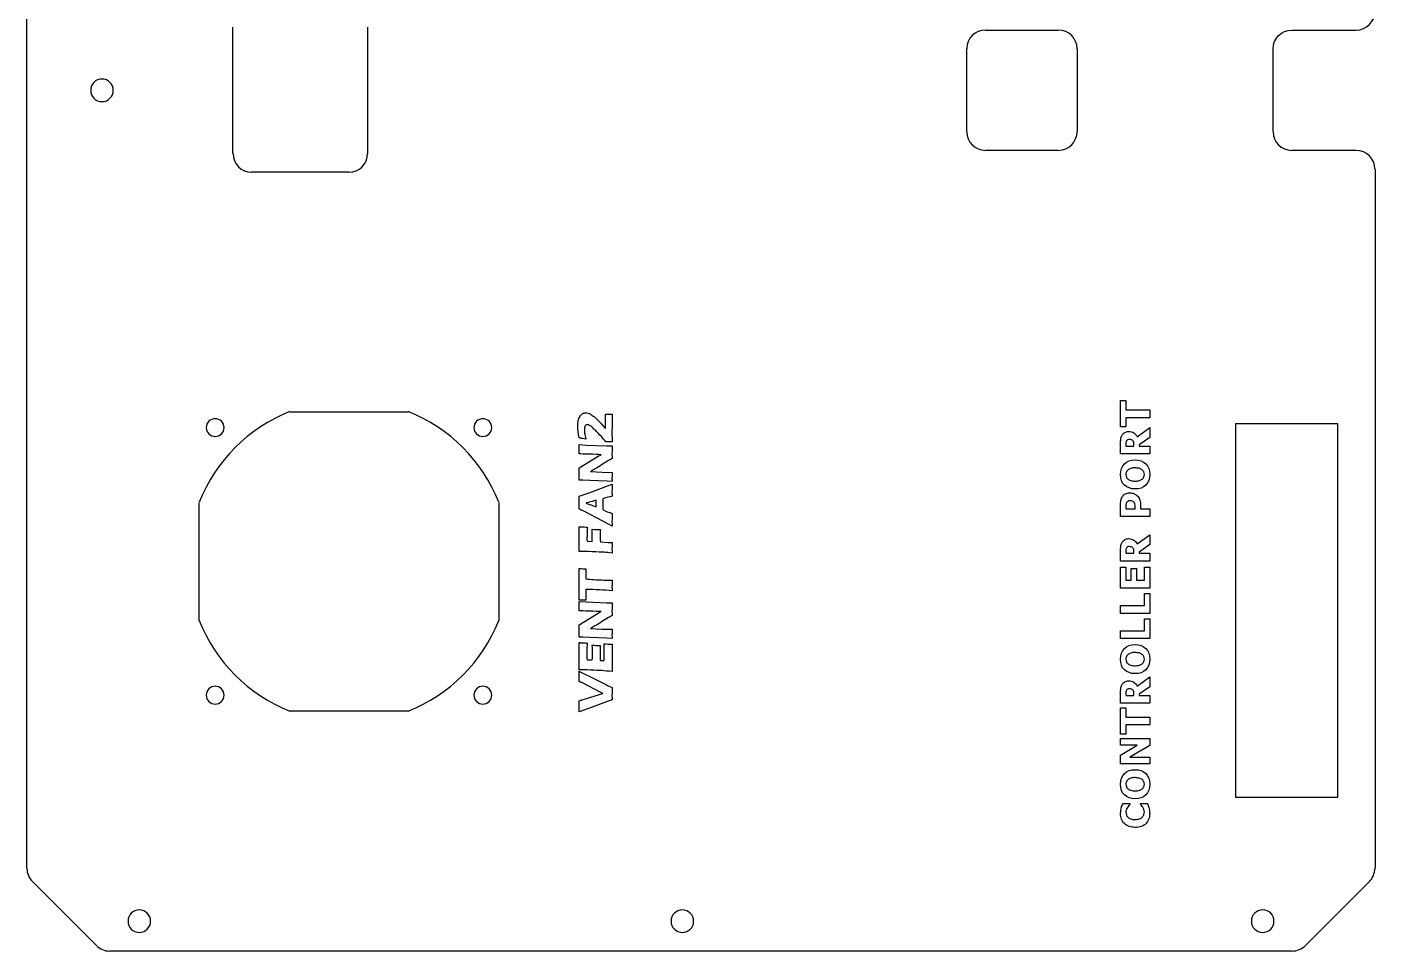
# Model space of a CAD drawing. Header units: millimetres. Extents: x 58 to 783, y 69 to 529.
# Drawn here: x 422.8 to 782.9, y 69.1 to 316 of the extents above; entities that cross this region are included whole.
import ezdxf

# ---------------------------------------------------------------- set-up
doc = ezdxf.new("R2010")
doc.units = ezdxf.units.MM
doc.layers.get('0').update_dxf_attribs({"linetype": 'CONTINUOUS'})

msp = doc.modelspace()

# ---------------------------------------------------------------- linework, layer by layer
at = {"color": 0}
for p, q in [((422.808, 91.1546), (422.808, 506.952)), ((477.799, 282.162), (477.799, 315.944)), ((513.803, 315.944), (513.803, 282.162)), ((678.836, 315.117), (698.267, 315.117)), ((760.628, 315.117), (777.836, 315.117)), ((673.823, 288.005), (673.823, 310.103)), ((703.287, 310.103), (703.287, 288.005)), ((755.611, 288.003), (755.611, 310.101)), ((698.267, 282.986), (678.836, 282.986)), ((777.836, 282.986), (760.628, 282.986)), ((782.853, 277.971), (782.853, 91.1546)), ((508.85, 277.144), (482.815, 277.144)), ((714.904, 209.083), (714.904, 216.138)), ((714.904, 216.138), (716.315, 216.138)), ((716.315, 216.138), (716.315, 213.669)), ((493.039, 213.136), (524.598, 213.136)), ((716.315, 213.669), (722.665, 213.669)), ((722.665, 213.669), (722.665, 211.552)), ((577.335, 208.653), (577.338, 209.447)), ((716.315, 209.083), (714.904, 209.083)), ((722.665, 211.552), (716.315, 211.552)), ((716.315, 211.552), (716.315, 209.083)), ((719.363, 206.474), (722.665, 208.922)), ((722.665, 208.922), (722.665, 206.292)), ((745.645, 210.026), (772.82, 210.026)), ((745.645, 110.078), (745.645, 210.026)), ((772.82, 210.026), (772.82, 110.078)), ((572.043, 205.831), (571.221, 206.007)), ((717.275, 205.747), (717.275, 205.747)), ((722.665, 206.292), (719.843, 204.291)), ((570.283, 204.363), (572.202, 204.253)), ((572.202, 204.253), (577.554, 204.038)), ((575.398, 201.243), (576.15, 201.668)), ((577.554, 204.038), (579.099, 204.01)), ((579.099, 205.125), (579.099, 205.125)), ((714.904, 201.866), (714.904, 205.002)), ((722.665, 201.866), (714.904, 201.866)), ((716.315, 204.523), (716.315, 203.983)), ((716.315, 203.983), (718.432, 203.983)), ((718.432, 203.983), (718.432, 204.44)), ((719.843, 204.291), (719.843, 203.983)), ((719.843, 203.983), (722.665, 203.983)), ((722.665, 203.983), (722.665, 201.866)), ((570.283, 198.162), (575.398, 201.243)), ((578.16, 200.102), (576.28, 198.923)), ((718.785, 200.279), (718.785, 200.279)), ((571.288, 194.844), (570.283, 194.844)), ((573.14, 194.788), (571.288, 194.844)), ((577.744, 194.59), (573.14, 194.788)), ((573.338, 197.186), (576.464, 197.032)), ((576.464, 197.032), (579.099, 196.96)), ((579.099, 194.491), (577.744, 194.59)), ((579.099, 194.491), (579.099, 194.491)), ((720.669, 197.633), (720.669, 197.633)), ((570.283, 190.555), (572.975, 191.503)), ((572.975, 191.503), (578.157, 193.444)), ((578.157, 193.444), (579.099, 193.824)), ((717.381, 191.474), (717.381, 191.474)), ((468.845, 157.384), (468.845, 188.944)), ((548.855, 188.944), (548.855, 157.384)), ((573.828, 188.135), (574.866, 187.711)), ((574.866, 187.711), (574.866, 189.513)), ((576.629, 189.916), (576.629, 186.994)), ((714.904, 185.124), (714.904, 188.388)), ((716.315, 187.555), (716.315, 187.241)), ((716.315, 187.241), (718.785, 187.241)), ((717.43, 189.358), (717.43, 189.358)), ((718.785, 187.241), (718.785, 187.759)), ((720.196, 188.437), (720.196, 187.241)), ((720.196, 187.241), (722.665, 187.241)), ((722.665, 187.241), (722.665, 185.124)), ((571.877, 186.405), (571.172, 186.763)), ((578.168, 183.075), (571.877, 186.405)), ((722.665, 185.124), (714.904, 185.124)), ((572.389, 181.39), (572.385, 180.965)), ((572.385, 180.965), (572.385, 179.769)), ((572.396, 181.82), (572.389, 181.39)), ((572.414, 182.343), (572.396, 181.82)), ((573.807, 179.395), (573.807, 180.403)), ((579.099, 182.541), (578.168, 183.075)), ((579.099, 182.541), (579.099, 182.541)), ((719.363, 177.85), (722.665, 180.297)), ((722.665, 180.297), (722.665, 177.668)), ((572.396, 178.562), (573.807, 178.49)), ((573.807, 178.49), (573.807, 179.395)), ((575.952, 178.397), (578.058, 178.231)), ((578.058, 178.231), (578.838, 178.215)), ((578.838, 178.215), (579.099, 178.215)), ((579.099, 178.215), (579.088, 176.859)), ((717.275, 177.122), (717.275, 177.122)), ((722.665, 177.668), (719.843, 175.667)), ((570.988, 175.845), (570.283, 175.845)), ((579.099, 175.387), (579.099, 175.387)), ((714.904, 173.241), (714.904, 176.378)), ((722.665, 173.241), (714.904, 173.241)), ((716.315, 175.898), (716.315, 175.358)), ((716.315, 175.358), (718.432, 175.358)), ((718.432, 175.358), (718.432, 175.816)), ((719.843, 175.667), (719.843, 175.358)), ((719.843, 175.358), (722.665, 175.358)), ((722.665, 175.358), (722.665, 173.241)), ((570.29, 170.44), (570.283, 171.294)), ((570.283, 171.294), (570.847, 171.256)), ((570.29, 168.852), (570.29, 170.44)), ((714.904, 166.014), (714.904, 171.658)), ((714.904, 171.658), (716.315, 171.658)), ((716.315, 171.658), (716.315, 168.13)), ((717.726, 168.13), (717.726, 171.305)), ((717.726, 171.305), (719.138, 171.305)), ((719.138, 171.305), (719.138, 168.13)), ((721.254, 168.13), (721.254, 171.658)), ((721.254, 171.658), (722.665, 171.658)), ((722.665, 171.658), (722.665, 166.014)), ((570.297, 167.215), (570.29, 168.852)), ((572.043, 168.935), (572.043, 168.483)), ((572.043, 165.655), (572.043, 162.767)), ((722.665, 166.014), (714.904, 166.014)), ((716.315, 168.13), (717.726, 168.13)), ((719.138, 168.13), (721.254, 168.13)), ((570.283, 162.431), (572.202, 162.32)), ((572.043, 162.767), (571.405, 162.8)), ((572.202, 162.32), (577.554, 162.106)), ((577.554, 162.106), (579.099, 162.078)), ((579.099, 165.308), (579.099, 165.308)), ((721.254, 161.389), (721.254, 164.564)), ((721.254, 164.564), (722.665, 164.564)), ((722.665, 164.564), (722.665, 159.272)), ((570.283, 156.229), (575.398, 159.311)), ((575.398, 159.311), (576.15, 159.735)), ((714.904, 159.272), (714.904, 161.389)), ((714.904, 161.389), (721.254, 161.389)), ((722.665, 159.272), (714.904, 159.272)), ((573.338, 155.254), (576.464, 155.099)), ((578.16, 158.17), (576.28, 156.99)), ((576.464, 155.099), (579.099, 155.028)), ((721.254, 154.648), (721.254, 157.823)), ((721.254, 157.823), (722.665, 157.823)), ((722.665, 157.823), (722.665, 152.531)), ((571.288, 152.911), (570.283, 152.911)), ((570.283, 151.485), (570.523, 151.474)), ((571.133, 151.441), (571.906, 151.397)), ((573.14, 152.856), (571.288, 152.911)), ((577.744, 152.658), (573.14, 152.856)), ((579.099, 152.558), (577.744, 152.658)), ((579.099, 152.558), (579.099, 152.558)), ((714.904, 152.531), (714.904, 154.648)), ((714.904, 154.648), (721.254, 154.648)), ((722.665, 152.531), (714.904, 152.531)), ((576.982, 148.784), (576.982, 150.134)), ((718.785, 150.943), (718.785, 150.943)), ((720.669, 148.298), (720.669, 148.298)), ((570.851, 144.198), (570.283, 144.192)), ((572.396, 146.904), (573.807, 146.827)), ((575.924, 146.717), (576.982, 146.662)), ((576.982, 146.662), (576.982, 147.411)), ((579.081, 147.522), (579.092, 144.655)), ((579.092, 144.655), (579.099, 143.729)), ((575.927, 138.227), (571.151, 140.707)), ((573.144, 142.378), (577.568, 140.156)), ((719.363, 139.868), (722.665, 142.315)), ((722.665, 142.315), (722.665, 139.686)), ((572.484, 136.606), (575.444, 137.554)), ((576.651, 137.902), (575.927, 138.227)), ((714.904, 135.26), (714.904, 138.396)), ((716.315, 137.917), (716.315, 137.377)), ((716.315, 137.377), (718.432, 137.377)), ((717.275, 139.14), (717.275, 139.14)), ((718.432, 137.377), (718.432, 137.834)), ((722.665, 139.686), (719.843, 137.685)), ((719.843, 137.685), (719.843, 137.377)), ((719.843, 137.377), (722.665, 137.377)), ((722.665, 137.377), (722.665, 135.26)), ((573.768, 134.241), (570.283, 132.935)), ((578.309, 135.901), (573.768, 134.241)), ((579.099, 136.154), (578.309, 135.901)), ((579.099, 136.154), (579.099, 136.154)), ((722.665, 135.26), (714.904, 135.26)), ((714.904, 126.994), (714.904, 134.05)), ((714.904, 134.05), (716.315, 134.05)), ((716.315, 134.05), (716.315, 131.58)), ((524.598, 133.128), (493.039, 133.128)), ((716.315, 131.58), (722.665, 131.58)), ((722.665, 131.58), (722.665, 129.464)), ((716.315, 126.994), (714.904, 126.994)), ((722.665, 129.464), (716.315, 129.464)), ((716.315, 129.464), (716.315, 126.994)), ((714.904, 124.04), (714.904, 125.804)), ((714.904, 125.804), (722.665, 125.804)), ((714.904, 121.389), (719.353, 124.04)), ((719.353, 124.04), (714.904, 124.04)), ((722.665, 123.952), (717.342, 120.865)), ((722.665, 125.804), (722.665, 123.952)), ((714.904, 119.101), (714.904, 121.389)), ((722.665, 119.101), (714.904, 119.101)), ((717.342, 120.865), (722.665, 120.865)), ((722.665, 120.865), (722.665, 119.101)), ((718.785, 117.513), (718.785, 117.513)), ((720.669, 114.868), (720.669, 114.868)), ((715.539, 108.452), (717.374, 108.452)), ((717.374, 108.452), (717.374, 108.242)), ((720.196, 108.259), (720.196, 108.452)), ((720.196, 108.452), (722.016, 108.452)), ((772.82, 110.078), (745.645, 110.078)), ((722.665, 105.85), (722.665, 105.85)), ((441.35, 70.5171), (424.268, 87.5979)), ((781.332, 87.5979), (764.314, 70.5157)), ((760.755, 69.0563), (444.906, 69.0563))]:
    msp.add_line(p, q, dxfattribs=at)
for points in [[(777.804, 315.119), (780.56, 315.119), (782.789, 317.35), (782.789, 320.102)], [(678.808, 315.119), (676.056, 315.119), (673.823, 312.888), (673.823, 310.134)], [(703.287, 310.133), (703.287, 312.886), (701.058, 315.119), (698.306, 315.119)], [(755.646, 310.133), (755.646, 312.886), (757.876, 315.117), (760.628, 315.119)], [(442.842, 302.036), (441.177, 302.038), (439.826, 300.688), (439.826, 299.022)], [(439.826, 299.022), (439.826, 297.356), (441.173, 296.004), (442.842, 296.005)], [(445.858, 299.019), (445.858, 300.687), (444.507, 302.036), (442.842, 302.036)], [(442.842, 296.005), (444.507, 296.004), (445.858, 297.355), (445.858, 299.019)], [(673.823, 287.973), (673.823, 285.219), (676.056, 282.988), (678.808, 282.987)], [(698.306, 282.987), (701.058, 282.987), (703.287, 285.218), (703.287, 287.971)], [(755.611, 287.973), (755.611, 285.219), (757.841, 282.988), (760.596, 282.987)], [(477.862, 282.13), (477.862, 279.378), (480.092, 277.144), (482.847, 277.145)], [(508.818, 277.144), (511.57, 277.144), (513.8, 279.377), (513.803, 282.13)], [(782.789, 278.003), (782.789, 280.755), (780.56, 282.987), (777.804, 282.987)], [(493.032, 213.184), (481.947, 208.813), (473.174, 200.037), (468.799, 188.954)], [(548.838, 188.946), (544.467, 200.032), (535.697, 208.807), (524.612, 213.18)], [(570.488, 211.883), (570.622, 212.199), (570.929, 212.467), (571.193, 212.633)], [(571.193, 212.633), (571.394, 212.768), (571.754, 212.886), (572.064, 212.886)], [(572.064, 212.886), (572.262, 212.886), (572.474, 212.86), (572.671, 212.809)], [(572.671, 212.809), (572.77, 212.662), (573.088, 212.655), (573.345, 212.512)], [(573.345, 212.512), (573.585, 212.217), (573.987, 212.101), (574.298, 211.834)], [(577.335, 211.729), (577.335, 211.861), (577.335, 212.214), (577.335, 212.533)], [(577.335, 212.533), (577.525, 212.533), (577.765, 212.533), (578.051, 212.533)], [(578.051, 212.533), (578.337, 212.533), (578.69, 212.533), (579.099, 212.533)], [(579.099, 212.533), (579.092, 211.39), (579.088, 210.193), (579.088, 208.945)], [(473.068, 211.294), (471.752, 211.296), (470.687, 210.231), (470.687, 208.913)], [(470.687, 208.913), (470.687, 207.6), (471.752, 206.533), (473.068, 206.532)], [(475.449, 208.915), (475.449, 210.229), (474.384, 211.294), (473.068, 211.294)], [(473.068, 206.532), (474.384, 206.532), (475.449, 207.6), (475.449, 208.915)], [(544.569, 211.294), (543.253, 211.296), (542.188, 210.231), (542.188, 208.916)], [(542.188, 208.916), (542.188, 207.6), (543.253, 206.533), (544.569, 206.532)], [(546.95, 208.915), (546.95, 210.229), (545.885, 211.296), (544.569, 211.294)], [(544.569, 206.532), (545.885, 206.533), (546.95, 207.599), (546.95, 208.915)], [(569.93, 209.43), (569.93, 209.866), (569.976, 210.33), (570.057, 210.753)], [(570.283, 206.183), (570.047, 207.337), (569.93, 208.419), (569.93, 209.43)], [(570.057, 210.753), (570.099, 211.063), (570.286, 211.552), (570.488, 211.883)], [(571.758, 208.884), (571.691, 208.627), (571.691, 208.499), (571.691, 208.267)], [(571.923, 209.342), (571.775, 209.105), (571.796, 209.064), (571.758, 208.884)], [(572.181, 209.623), (572.033, 209.476), (571.99, 209.47), (571.923, 209.342)], [(572.534, 209.711), (572.35, 209.711), (572.28, 209.681), (572.181, 209.623)], [(572.837, 209.656), (572.71, 209.593), (572.636, 209.711), (572.534, 209.711)], [(573.366, 209.331), (573.066, 209.383), (572.978, 209.601), (572.837, 209.656)], [(574.541, 208.284), (574.104, 208.587), (573.723, 209.047), (573.366, 209.331)], [(574.298, 211.834), (574.721, 211.434), (575.25, 210.976), (575.747, 210.455)], [(575.747, 210.455), (576.16, 209.943), (576.749, 209.354), (577.335, 208.653)], [(577.338, 210.566), (577.335, 211.074), (577.335, 211.511), (577.335, 211.729)], [(577.338, 209.447), (577.338, 209.608), (577.338, 210.01), (577.338, 210.566)], [(579.088, 208.945), (578.975, 207.344), (579.092, 206.168), (579.099, 205.125)], [(571.221, 206.007), (570.981, 205.988), (570.749, 206.106), (570.283, 206.183)], [(571.691, 208.267), (571.691, 207.844), (571.715, 207.617), (571.761, 207.264)], [(571.761, 207.264), (571.786, 206.907), (571.902, 206.437), (572.043, 205.831)], [(576.255, 206.492), (575.536, 207.065), (575.074, 207.765), (574.541, 208.284)], [(577.416, 205.125), (576.993, 205.621), (576.633, 206.076), (576.255, 206.492)], [(714.904, 205.002), (714.904, 205.324), (714.932, 205.796), (714.985, 206.105)], [(714.985, 206.105), (715.01, 206.411), (715.151, 206.702), (715.324, 206.97)], [(715.324, 206.97), (715.479, 207.191), (715.73, 207.462), (716.008, 207.621)], [(716.008, 207.621), (716.269, 207.745), (716.629, 207.863), (717.049, 207.863)], [(716.435, 205.35), (716.34, 205.143), (716.347, 205.127), (716.336, 204.991)], [(716.774, 205.659), (716.594, 205.511), (716.516, 205.496), (716.435, 205.35)], [(717.275, 205.747), (716.996, 205.747), (716.915, 205.716), (716.774, 205.659)], [(717.049, 207.863), (717.617, 207.863), (718.097, 207.742), (718.46, 207.5)], [(717.808, 205.675), (717.649, 205.628), (717.501, 205.747), (717.275, 205.747)], [(718.167, 205.449), (718.03, 205.533), (717.938, 205.627), (717.808, 205.675)], [(718.39, 205.041), (718.252, 205.202), (718.28, 205.339), (718.167, 205.449)], [(718.46, 207.5), (718.809, 207.147), (719.12, 206.918), (719.363, 206.474)], [(570.297, 203.134), (570.29, 203.214), (570.293, 203.682), (570.283, 204.363)], [(570.283, 201.899), (570.29, 202.409), (570.297, 202.821), (570.297, 203.134)], [(573.045, 201.822), (571.613, 201.781), (570.791, 201.899), (570.283, 201.899)], [(576.15, 201.668), (575.338, 201.679), (574.379, 201.769), (573.045, 201.822)], [(578.362, 205.125), (577.945, 205.125), (577.737, 205.125), (577.416, 205.125)], [(579.099, 205.125), (578.912, 205.125), (578.665, 205.125), (578.362, 205.125)], [(579.088, 202.379), (578.975, 201.921), (579.092, 201.384), (579.099, 200.642)], [(579.099, 204.01), (579.092, 203.313), (579.088, 202.886), (579.088, 202.379)], [(716.336, 204.991), (716.315, 204.757), (716.315, 204.702), (716.315, 204.523)], [(718.432, 204.44), (718.432, 204.644), (718.418, 204.879), (718.39, 205.041)], [(570.297, 196.619), (570.29, 196.978), (570.293, 197.496), (570.283, 198.162)], [(576.28, 198.923), (575.663, 198.471), (575.074, 198.18), (574.513, 197.853)], [(579.099, 200.642), (578.668, 200.347), (578.358, 200.219), (578.16, 200.102)], [(714.904, 196.398), (714.904, 197.602), (715.253, 198.55), (715.952, 199.242)], [(715.952, 199.242), (716.534, 199.926), (717.592, 200.279), (718.785, 200.279)], [(718.785, 198.162), (718.337, 198.162), (717.956, 198.112), (717.645, 198.013)], [(718.785, 200.279), (719.977, 200.279), (720.919, 199.934), (721.618, 199.248)], [(719.871, 198.03), (719.554, 198.043), (719.201, 198.162), (718.785, 198.162)], [(720.669, 197.633), (720.404, 197.754), (720.178, 197.944), (719.871, 198.03)], [(721.618, 199.248), (722.313, 198.55), (722.665, 197.611), (722.665, 196.398)], [(570.283, 194.844), (570.29, 195.512), (570.297, 196.103), (570.297, 196.619)], [(574.513, 197.853), (574.156, 197.574), (573.765, 197.414), (573.338, 197.186)], [(579.088, 195.781), (578.975, 195.472), (579.092, 195.119), (579.099, 194.491)], [(579.099, 196.96), (579.092, 196.442), (579.088, 196.048), (579.088, 195.781)], [(715.952, 193.548), (715.141, 194.127), (714.904, 195.185), (714.904, 196.398)], [(716.453, 197.06), (716.315, 196.747), (716.315, 196.63), (716.315, 196.398)], [(716.315, 196.398), (716.315, 196.167), (716.361, 195.947), (716.449, 195.742)], [(716.449, 195.742), (716.488, 195.519), (716.675, 195.346), (716.873, 195.174)], [(716.883, 197.627), (716.612, 197.404), (716.541, 197.272), (716.453, 197.06)], [(716.873, 195.174), (716.993, 194.954), (717.317, 194.885), (717.649, 194.783)], [(717.645, 198.013), (717.243, 197.845), (717.077, 197.784), (716.883, 197.627)], [(717.649, 194.783), (717.885, 194.634), (718.354, 194.634), (718.785, 194.634)], [(718.785, 194.634), (719.229, 194.634), (719.61, 194.681), (719.921, 194.777)], [(719.921, 194.777), (720.203, 194.829), (720.482, 195.005), (720.683, 195.163)], [(721.11, 197.076), (720.947, 197.181), (720.87, 197.474), (720.669, 197.633)], [(720.683, 195.163), (720.831, 195.265), (721.021, 195.512), (721.117, 195.726)], [(721.254, 196.398), (721.254, 196.637), (721.208, 196.862), (721.11, 197.076)], [(721.117, 195.726), (721.138, 195.927), (721.254, 196.162), (721.254, 196.398)], [(722.665, 196.398), (722.665, 195.185), (722.316, 194.235), (721.618, 193.548)], [(579.088, 192.352), (578.975, 191.867), (579.092, 191.389), (579.099, 190.632)], [(579.099, 193.824), (579.092, 192.899), (579.088, 192.524), (579.088, 192.352)], [(715.423, 190.521), (715.574, 190.794), (715.892, 191.064), (716.216, 191.226)], [(718.785, 192.518), (717.592, 192.518), (716.647, 192.86), (715.952, 193.548)], [(716.216, 191.226), (716.456, 191.356), (716.926, 191.474), (717.381, 191.474)], [(717.381, 191.474), (717.73, 191.474), (718.079, 191.415), (718.414, 191.298)], [(718.414, 191.298), (718.64, 191.122), (719.032, 191.013), (719.257, 190.796)], [(721.618, 193.548), (720.916, 192.752), (719.977, 192.518), (718.785, 192.518)], [(570.297, 188.863), (570.29, 189.364), (570.293, 190.037), (570.283, 190.555)], [(570.283, 187.193), (570.29, 187.931), (570.297, 188.51), (570.297, 188.863)], [(574.866, 189.513), (573.214, 188.986), (572.308, 188.837), (572.135, 188.797)], [(572.135, 188.797), (572.791, 188.45), (573.387, 188.315), (573.828, 188.135)], [(579.099, 190.632), (578.397, 190.357), (577.575, 190.227), (576.629, 189.916)], [(714.904, 188.388), (714.904, 188.85), (714.95, 189.293), (715.038, 189.628)], [(715.038, 189.628), (715.077, 189.872), (715.25, 190.259), (715.423, 190.521)], [(716.333, 188.272), (716.315, 187.982), (716.315, 187.853), (716.315, 187.555)], [(716.474, 188.823), (716.333, 188.578), (716.34, 188.451), (716.333, 188.272)], [(716.827, 189.198), (716.605, 189.027), (716.541, 188.966), (716.474, 188.823)], [(717.43, 189.358), (717.18, 189.358), (716.996, 189.304), (716.827, 189.198)], [(718.03, 189.28), (717.765, 189.239), (717.663, 189.358), (717.43, 189.358)], [(718.453, 189.027), (718.33, 189.137), (718.196, 189.228), (718.03, 189.28)], [(718.718, 188.52), (718.58, 188.648), (718.587, 188.891), (718.453, 189.027)], [(718.785, 187.759), (718.785, 188.013), (718.764, 188.321), (718.718, 188.52)], [(719.257, 190.796), (719.529, 190.489), (719.801, 190.165), (719.959, 189.799)], [(719.959, 189.799), (720.079, 189.405), (720.196, 188.98), (720.196, 188.437)], [(571.172, 186.763), (570.904, 186.752), (570.671, 187.008), (570.283, 187.193)], [(576.629, 186.994), (577.377, 186.578), (578.199, 186.297), (579.099, 185.93)], [(579.088, 184.299), (578.975, 183.819), (579.092, 183.348), (579.099, 182.541)], [(579.099, 185.93), (579.092, 184.968), (579.088, 184.497), (579.088, 184.299)], [(570.301, 179.323), (570.293, 180.384), (570.297, 181.442), (570.283, 182.443)], [(570.283, 182.443), (571.369, 182.377), (572.079, 182.343), (572.414, 182.343)], [(573.807, 180.403), (573.807, 180.668), (573.8, 181.138), (573.79, 181.737)], [(573.79, 181.737), (574.601, 181.693), (575.437, 181.671), (575.956, 181.671)], [(575.956, 181.671), (575.924, 180.906), (575.924, 180.505), (575.924, 180.183)], [(575.924, 180.183), (575.924, 179.568), (575.934, 179.043), (575.952, 178.397)], [(570.283, 175.845), (570.293, 177.055), (570.301, 178.249), (570.301, 179.323)], [(572.385, 179.769), (572.273, 179.583), (572.389, 179.231), (572.396, 178.562)], [(579.088, 176.859), (578.975, 176.735), (579.092, 176.265), (579.099, 175.387)], [(714.904, 176.378), (714.904, 176.699), (714.932, 177.172), (714.985, 177.48)], [(714.985, 177.48), (715.01, 177.786), (715.151, 178.077), (715.324, 178.346)], [(715.324, 178.346), (715.479, 178.566), (715.73, 178.838), (716.008, 178.996)], [(716.008, 178.996), (716.269, 179.12), (716.629, 179.239), (717.049, 179.239)], [(716.435, 176.725), (716.34, 176.518), (716.347, 176.502), (716.336, 176.367)], [(716.774, 177.034), (716.594, 176.886), (716.516, 176.871), (716.435, 176.725)], [(717.275, 177.122), (716.996, 177.122), (716.915, 177.092), (716.774, 177.034)], [(717.049, 179.239), (717.617, 179.239), (718.097, 179.117), (718.46, 178.875)], [(717.808, 177.05), (717.649, 177.003), (717.501, 177.122), (717.275, 177.122)], [(718.167, 176.824), (718.03, 176.909), (717.938, 177.002), (717.808, 177.05)], [(718.39, 176.416), (718.252, 176.578), (718.28, 176.714), (718.167, 176.824)], [(718.46, 178.875), (718.809, 178.522), (719.12, 178.293), (719.363, 177.85)], [(573.761, 175.762), (572.287, 175.809), (571.465, 175.845), (570.988, 175.845)], [(576.993, 175.597), (576.206, 175.586), (575.134, 175.709), (573.761, 175.762)], [(579.099, 175.387), (578.224, 175.489), (577.522, 175.559), (576.993, 175.597)], [(716.336, 176.367), (716.315, 176.132), (716.315, 176.077), (716.315, 175.898)], [(718.432, 175.816), (718.432, 176.02), (718.418, 176.254), (718.39, 176.416)], [(570.847, 171.256), (571.077, 171.136), (571.398, 171.224), (571.595, 171.217)], [(571.595, 171.217), (571.708, 171.125), (571.945, 171.212), (572.043, 171.212)], [(572.043, 171.212), (572.043, 170.206), (572.043, 169.533), (572.043, 168.935)], [(570.283, 162.839), (570.29, 164.091), (570.297, 165.551), (570.297, 167.215)], [(572.043, 168.483), (572.819, 168.406), (573.536, 168.348), (574.192, 168.312)], [(579.099, 165.308), (576.965, 165.503), (574.611, 165.618), (572.043, 165.655)], [(574.192, 168.312), (575.127, 168.192), (576.054, 168.209), (576.943, 168.18)], [(576.943, 168.18), (577.73, 168.133), (578.552, 168.136), (579.099, 168.136)], [(579.088, 166.78), (578.975, 166.576), (579.092, 166.105), (579.099, 165.308)], [(579.099, 168.136), (579.092, 167.436), (579.088, 166.985), (579.088, 166.78)], [(571.405, 162.8), (571.041, 162.715), (570.689, 162.832), (570.283, 162.839)], [(570.297, 161.201), (570.29, 161.282), (570.293, 161.75), (570.283, 162.431)], [(579.099, 162.078), (579.092, 161.381), (579.088, 160.953), (579.088, 160.447)], [(570.283, 159.967), (570.29, 160.477), (570.297, 160.889), (570.297, 161.201)], [(573.045, 159.889), (571.613, 159.848), (570.791, 159.967), (570.283, 159.967)], [(576.15, 159.735), (575.338, 159.746), (574.379, 159.837), (573.045, 159.889)], [(579.099, 158.71), (578.668, 158.415), (578.358, 158.287), (578.16, 158.17)], [(579.088, 160.447), (578.975, 159.989), (579.092, 159.451), (579.099, 158.71)], [(468.796, 157.38), (473.167, 146.295), (481.94, 137.52), (493.025, 133.148)], [(524.598, 133.14), (535.686, 137.515), (544.46, 146.287), (548.834, 157.368)], [(570.297, 154.686), (570.29, 155.046), (570.293, 155.564), (570.283, 156.229)], [(574.513, 155.921), (574.156, 155.641), (573.765, 155.481), (573.338, 155.254)], [(576.28, 156.99), (575.663, 156.538), (575.074, 156.247), (574.513, 155.921)], [(579.099, 155.028), (579.092, 154.51), (579.088, 154.116), (579.088, 153.848)], [(570.283, 152.911), (570.29, 153.58), (570.297, 154.171), (570.297, 154.686)], [(570.301, 147.924), (570.293, 149.167), (570.297, 150.46), (570.283, 151.485)], [(570.523, 151.474), (570.498, 151.354), (570.78, 151.455), (571.133, 151.441)], [(571.906, 151.397), (572.004, 151.303), (572.244, 151.386), (572.414, 151.386)], [(572.414, 151.386), (572.375, 150.454), (572.364, 149.822), (572.364, 149.242)], [(579.088, 153.848), (578.975, 153.539), (579.092, 153.187), (579.099, 152.558)], [(570.283, 144.192), (570.293, 145.185), (570.301, 146.465), (570.301, 147.924)], [(572.364, 149.242), (572.255, 148.528), (572.364, 148.169), (572.368, 147.946)], [(572.368, 147.946), (572.262, 147.613), (572.378, 147.379), (572.396, 146.904)], [(573.825, 148.729), (573.818, 148.966), (573.818, 149.672), (573.807, 150.785)], [(573.807, 150.785), (574.4, 150.741), (575.105, 150.697), (575.924, 150.653)], [(573.807, 146.827), (573.818, 147.279), (573.825, 148.004), (573.825, 148.729)], [(575.913, 148.834), (575.8, 148.146), (575.917, 147.496), (575.924, 146.717)], [(575.924, 150.653), (575.917, 149.789), (575.913, 149.255), (575.913, 148.834)], [(576.982, 150.134), (576.982, 150.314), (576.982, 150.666), (576.982, 151.138)], [(576.982, 151.138), (577.667, 151.085), (578.372, 151.041), (579.099, 151.005)], [(576.982, 147.411), (576.982, 147.58), (576.982, 148.089), (576.982, 148.784)], [(579.099, 151.005), (579.088, 149.873), (579.081, 148.785), (579.081, 147.522)], [(714.904, 147.063), (714.904, 148.267), (715.253, 149.215), (715.952, 149.907)], [(715.952, 149.907), (716.534, 150.591), (717.592, 150.943), (718.785, 150.943)], [(716.453, 147.724), (716.315, 147.411), (716.315, 147.294), (716.315, 147.063)], [(716.883, 148.292), (716.612, 148.069), (716.541, 147.937), (716.453, 147.724)], [(717.645, 148.678), (717.243, 148.51), (717.077, 148.449), (716.883, 148.292)], [(718.785, 148.827), (718.337, 148.827), (717.956, 148.777), (717.645, 148.678)], [(718.785, 150.943), (719.977, 150.943), (720.919, 150.599), (721.618, 149.913)], [(719.871, 148.694), (719.554, 148.708), (719.201, 148.827), (718.785, 148.827)], [(720.669, 148.298), (720.404, 148.419), (720.178, 148.609), (719.871, 148.694)], [(721.11, 147.741), (720.947, 147.846), (720.87, 148.139), (720.669, 148.298)], [(721.254, 147.063), (721.254, 147.301), (721.208, 147.527), (721.11, 147.741)], [(721.618, 149.913), (722.313, 149.215), (722.665, 148.276), (722.665, 147.063)], [(573.32, 144.121), (572.004, 144.159), (571.253, 144.198), (570.851, 144.198)], [(576.308, 143.972), (575.55, 143.941), (574.566, 144.073), (573.32, 144.121)], [(715.952, 144.213), (715.141, 144.792), (714.904, 145.85), (714.904, 147.063)], [(718.785, 143.182), (717.592, 143.182), (716.647, 143.526), (715.952, 144.213)], [(716.315, 147.063), (716.315, 146.831), (716.361, 146.612), (716.449, 146.407)], [(716.449, 146.407), (716.488, 146.184), (716.675, 146.012), (716.873, 145.839)], [(716.873, 145.839), (716.993, 145.619), (717.317, 145.55), (717.649, 145.448)], [(717.649, 145.448), (717.885, 145.299), (718.354, 145.299), (718.785, 145.299)], [(718.785, 145.299), (719.229, 145.299), (719.61, 145.346), (719.921, 145.442)], [(721.618, 144.213), (720.916, 143.417), (719.977, 143.182), (718.785, 143.182)], [(719.921, 145.442), (720.203, 145.493), (720.482, 145.67), (720.683, 145.828)], [(720.683, 145.828), (720.831, 145.93), (721.021, 146.177), (721.117, 146.39)], [(721.117, 146.39), (721.138, 146.592), (721.254, 146.827), (721.254, 147.063)], [(722.665, 147.063), (722.665, 145.85), (722.316, 144.899), (721.618, 144.213)], [(570.297, 142.532), (570.29, 142.732), (570.293, 143.2), (570.283, 143.866)], [(570.283, 143.866), (571.098, 143.312), (572.054, 142.931), (573.144, 142.378)], [(570.283, 141.11), (570.29, 141.677), (570.297, 142.171), (570.297, 142.532)], [(570.851, 140.851), (570.667, 140.854), (570.555, 140.991), (570.283, 141.11)], [(571.151, 140.707), (571.006, 140.743), (570.964, 140.795), (570.851, 140.851)], [(579.099, 143.729), (577.988, 143.839), (577.06, 143.92), (576.308, 143.972)], [(715.324, 140.364), (715.479, 140.585), (715.73, 140.856), (716.008, 141.015)], [(716.008, 141.015), (716.269, 141.139), (716.629, 141.257), (717.049, 141.257)], [(717.049, 141.257), (717.617, 141.257), (718.097, 141.136), (718.46, 140.893)], [(718.46, 140.893), (718.809, 140.541), (719.12, 140.312), (719.363, 139.868)], [(473.068, 139.794), (471.752, 139.795), (470.687, 138.728), (470.687, 137.414)], [(470.687, 137.414), (470.687, 136.098), (471.752, 135.033), (473.068, 135.031)], [(475.449, 137.414), (475.449, 138.728), (474.384, 139.795), (473.068, 139.794)], [(473.068, 135.031), (474.384, 135.033), (475.449, 136.098), (475.449, 137.414)], [(544.569, 139.795), (543.253, 139.795), (542.188, 138.728), (542.188, 137.414)], [(542.188, 137.414), (542.188, 136.098), (543.253, 135.033), (544.569, 135.033)], [(546.95, 137.414), (546.95, 138.728), (545.885, 139.795), (544.569, 139.795)], [(544.569, 135.033), (545.885, 135.033), (546.95, 136.098), (546.95, 137.414)], [(575.444, 137.554), (575.677, 137.638), (576.157, 137.765), (576.651, 137.902)], [(577.568, 140.156), (577.921, 139.887), (578.506, 139.701), (579.099, 139.434)], [(579.088, 137.836), (578.975, 137.433), (579.092, 136.977), (579.099, 136.154)], [(579.099, 139.434), (579.092, 138.637), (579.088, 138.155), (579.088, 137.836)], [(714.904, 138.396), (714.904, 138.718), (714.932, 139.19), (714.985, 139.499)], [(714.985, 139.499), (715.01, 139.805), (715.151, 140.095), (715.324, 140.364)], [(716.336, 138.385), (716.315, 138.151), (716.315, 138.096), (716.315, 137.917)], [(716.435, 138.744), (716.34, 138.537), (716.347, 138.52), (716.336, 138.385)], [(716.774, 139.052), (716.594, 138.905), (716.516, 138.89), (716.435, 138.744)], [(717.275, 139.14), (716.996, 139.14), (716.915, 139.11), (716.774, 139.052)], [(717.808, 139.069), (717.649, 139.022), (717.501, 139.14), (717.275, 139.14)], [(718.167, 138.843), (718.03, 138.927), (717.938, 139.021), (717.808, 139.069)], [(718.39, 138.435), (718.252, 138.596), (718.28, 138.733), (718.167, 138.843)], [(718.432, 137.834), (718.432, 138.038), (718.418, 138.272), (718.39, 138.435)], [(570.283, 135.939), (570.653, 135.978), (570.936, 136.116), (571.123, 136.171)], [(570.297, 134.567), (570.29, 134.783), (570.293, 135.314), (570.283, 135.939)], [(570.283, 132.935), (570.29, 133.544), (570.297, 134.089), (570.297, 134.567)], [(571.123, 136.171), (571.327, 136.227), (571.828, 136.393), (572.484, 136.606)], [(714.904, 113.633), (714.904, 114.837), (715.253, 115.786), (715.952, 116.477)], [(715.952, 116.477), (716.534, 117.161), (717.592, 117.513), (718.785, 117.513)], [(717.645, 115.248), (717.243, 115.08), (717.077, 115.019), (716.883, 114.862)], [(718.785, 115.397), (718.337, 115.397), (717.956, 115.347), (717.645, 115.248)], [(718.785, 117.513), (719.977, 117.513), (720.919, 117.169), (721.618, 116.483)], [(719.871, 115.264), (719.554, 115.278), (719.201, 115.397), (718.785, 115.397)], [(720.669, 114.868), (720.404, 114.989), (720.178, 115.179), (719.871, 115.264)], [(721.618, 116.483), (722.313, 115.786), (722.665, 114.846), (722.665, 113.633)], [(715.952, 110.783), (715.141, 111.362), (714.904, 112.42), (714.904, 113.633)], [(716.453, 114.294), (716.315, 113.982), (716.315, 113.865), (716.315, 113.633)], [(716.315, 113.633), (716.315, 113.401), (716.361, 113.182), (716.449, 112.977)], [(716.449, 112.977), (716.488, 112.754), (716.675, 112.582), (716.873, 112.409)], [(716.883, 114.862), (716.612, 114.639), (716.541, 114.507), (716.453, 114.294)], [(716.873, 112.409), (716.993, 112.189), (717.317, 112.12), (717.649, 112.018)], [(717.649, 112.018), (717.885, 111.869), (718.354, 111.869), (718.785, 111.869)], [(718.785, 111.869), (719.229, 111.869), (719.61, 111.916), (719.921, 112.013)], [(719.921, 112.013), (720.203, 112.063), (720.482, 112.24), (720.683, 112.398)], [(721.11, 114.311), (720.947, 114.416), (720.87, 114.709), (720.669, 114.868)], [(720.683, 112.398), (720.831, 112.5), (721.021, 112.747), (721.117, 112.961)], [(721.254, 113.633), (721.254, 113.871), (721.208, 114.098), (721.11, 114.311)], [(721.117, 112.961), (721.138, 113.162), (721.254, 113.397), (721.254, 113.633)], [(722.665, 113.633), (722.665, 112.42), (722.316, 111.47), (721.618, 110.783)], [(715.317, 107.978), (715.377, 108.079), (715.469, 108.315), (715.539, 108.452)], [(718.785, 109.752), (717.592, 109.752), (716.647, 110.096), (715.952, 110.783)], [(717.374, 108.242), (717.289, 108.106), (717.19, 108.041), (717.07, 107.906)], [(721.618, 110.783), (720.916, 109.987), (719.977, 109.752), (718.785, 109.752)], [(720.506, 107.928), (720.28, 108.002), (720.28, 108.173), (720.196, 108.259)], [(722.016, 108.452), (722.08, 108.267), (722.178, 108.09), (722.253, 107.922)], [(714.904, 105.856), (714.904, 106.088), (714.922, 106.441), (714.961, 106.688)], [(715.176, 104.307), (714.904, 104.75), (714.904, 105.296), (714.904, 105.856)], [(714.961, 106.688), (714.975, 106.937), (715.038, 107.169), (715.098, 107.382)], [(715.098, 107.382), (715.098, 107.488), (715.239, 107.801), (715.317, 107.978)], [(716.435, 106.875), (716.315, 106.611), (716.315, 106.456), (716.315, 106.225)], [(716.315, 106.225), (716.315, 105.886), (716.361, 105.723), (716.449, 105.491)], [(716.725, 107.448), (716.59, 107.253), (716.513, 107.08), (716.435, 106.875)], [(716.449, 105.491), (716.488, 105.188), (716.675, 105.045), (716.873, 104.847)], [(717.07, 107.906), (716.936, 107.716), (716.837, 107.617), (716.725, 107.448)], [(716.873, 104.847), (717, 104.567), (717.324, 104.506), (717.645, 104.389)], [(719.988, 104.406), (720.256, 104.468), (720.552, 104.688), (720.736, 104.88)], [(720.834, 107.498), (720.637, 107.617), (720.623, 107.796), (720.506, 107.928)], [(720.736, 104.88), (720.863, 104.971), (721.06, 105.29), (721.138, 105.53)], [(721.145, 106.892), (720.986, 107.043), (720.965, 107.313), (720.834, 107.498)], [(721.138, 105.53), (721.138, 105.684), (721.254, 106.004), (721.254, 106.236)], [(721.254, 106.236), (721.254, 106.371), (721.219, 106.674), (721.145, 106.892)], [(722.253, 107.922), (722.228, 107.698), (722.39, 107.581), (722.447, 107.393)], [(722.665, 105.85), (722.665, 105.233), (722.584, 104.803), (722.422, 104.34)], [(722.447, 107.393), (722.475, 107.153), (722.574, 106.93), (722.609, 106.721)], [(722.609, 106.721), (722.549, 106.5), (722.665, 106.221), (722.665, 105.85)], [(715.941, 103.122), (715.5, 103.336), (715.356, 103.835), (715.176, 104.307)], [(717.18, 102.361), (716.647, 102.45), (716.287, 102.791), (715.941, 103.122)], [(718.792, 102.102), (718.199, 102.102), (717.663, 102.187), (717.18, 102.361)], [(717.645, 104.389), (717.871, 104.218), (718.344, 104.218), (718.795, 104.218)], [(720.471, 102.372), (719.896, 102.102), (719.427, 102.102), (718.792, 102.102)], [(718.795, 104.218), (719.268, 104.218), (719.667, 104.28), (719.988, 104.406)], [(721.688, 103.149), (721.335, 102.7), (720.958, 102.555), (720.471, 102.372)], [(722.422, 104.34), (722.221, 103.835), (722.013, 103.48), (721.688, 103.149)], [(422.808, 91.1229), (422.808, 89.8013), (423.333, 88.5335), (424.265, 87.5979)], [(781.332, 87.5979), (782.264, 88.5306), (782.789, 89.7999), (782.789, 91.1214)], [(452.811, 80.0421), (451.146, 80.0421), (449.795, 78.6917), (449.795, 77.0255)], [(455.828, 77.0255), (455.828, 78.6903), (454.477, 80.0407), (452.811, 80.0421)], [(597.849, 80.0421), (596.18, 80.0421), (594.829, 78.6917), (594.829, 77.0255)], [(600.862, 77.0255), (600.862, 78.6903), (599.514, 80.0393), (597.849, 80.0421)], [(752.849, 80.0407), (751.18, 80.0407), (749.829, 78.6917), (749.829, 77.0241)], [(755.862, 77.0241), (755.862, 78.6903), (754.514, 80.0393), (752.849, 80.0407)], [(449.795, 77.0255), (449.795, 75.3593), (451.143, 74.0089), (452.808, 74.0075)], [(452.811, 74.0075), (454.477, 74.0089), (455.828, 75.3579), (455.828, 77.0255)], [(594.829, 77.0255), (594.829, 75.3607), (596.177, 74.0089), (597.845, 74.0089)], [(597.845, 74.0089), (599.511, 74.0089), (600.862, 75.3593), (600.862, 77.0255)], [(749.829, 77.0241), (749.829, 75.3593), (751.18, 74.0075), (752.845, 74.0075)], [(752.849, 74.0075), (754.514, 74.0075), (755.862, 75.3579), (755.862, 77.0241)], [(441.35, 70.5171), (442.281, 69.5798), (443.551, 69.0548), (444.874, 69.0548)], [(760.723, 69.0548), (762.042, 69.0548), (763.312, 69.5812), (764.247, 70.5157)]]:
    msp.add_open_spline(points, degree=3, dxfattribs=at)

doc.saveas('drawing.dxf')
